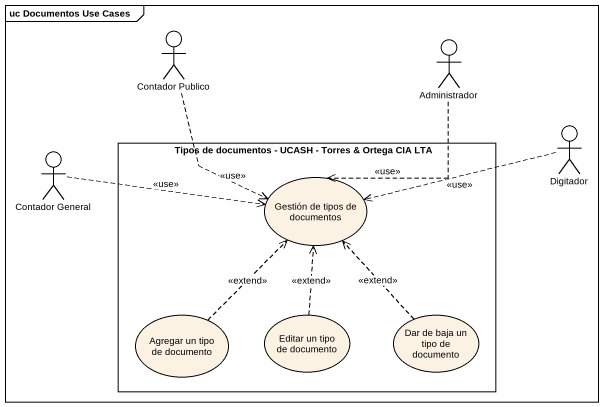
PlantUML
@startuml
mainframe uc Documentos Use Cases
actor "Contador Publico" as Contador_Publico
actor Administrador
actor Digitador
actor "Contador General" as Contador_General
rectangle "Tipos de documentos - UCASH - Torres & Ortega CIA LTA" as Tipos_de_documentos_UCASH {
  usecase "Gestión de tipos de documentos" as Gestión_de_tipos_de
  usecase "Agregar un tipo de documento" as Agregar_un_tipo_de_documento
  usecase "Editar un tipo de documento" as Editar_un_tipo_de_documento
  usecase "Dar de baja un tipo de documento" as Dar_de_baja_un_tipo_de
}
Contador_Publico ..> Gestión_de_tipos_de : <<use>>
Administrador ..> Gestión_de_tipos_de : <<use>>
Digitador .left.> Gestión_de_tipos_de : <<use>>
Contador_General .right.> Gestión_de_tipos_de : <<use>>
Agregar_un_tipo_de_documento .up.> Gestión_de_tipos_de : <<extend>>
Editar_un_tipo_de_documento .up.> Gestión_de_tipos_de : <<extend>>
Dar_de_baja_un_tipo_de .up.> Gestión_de_tipos_de : <<extend>>
@enduml
